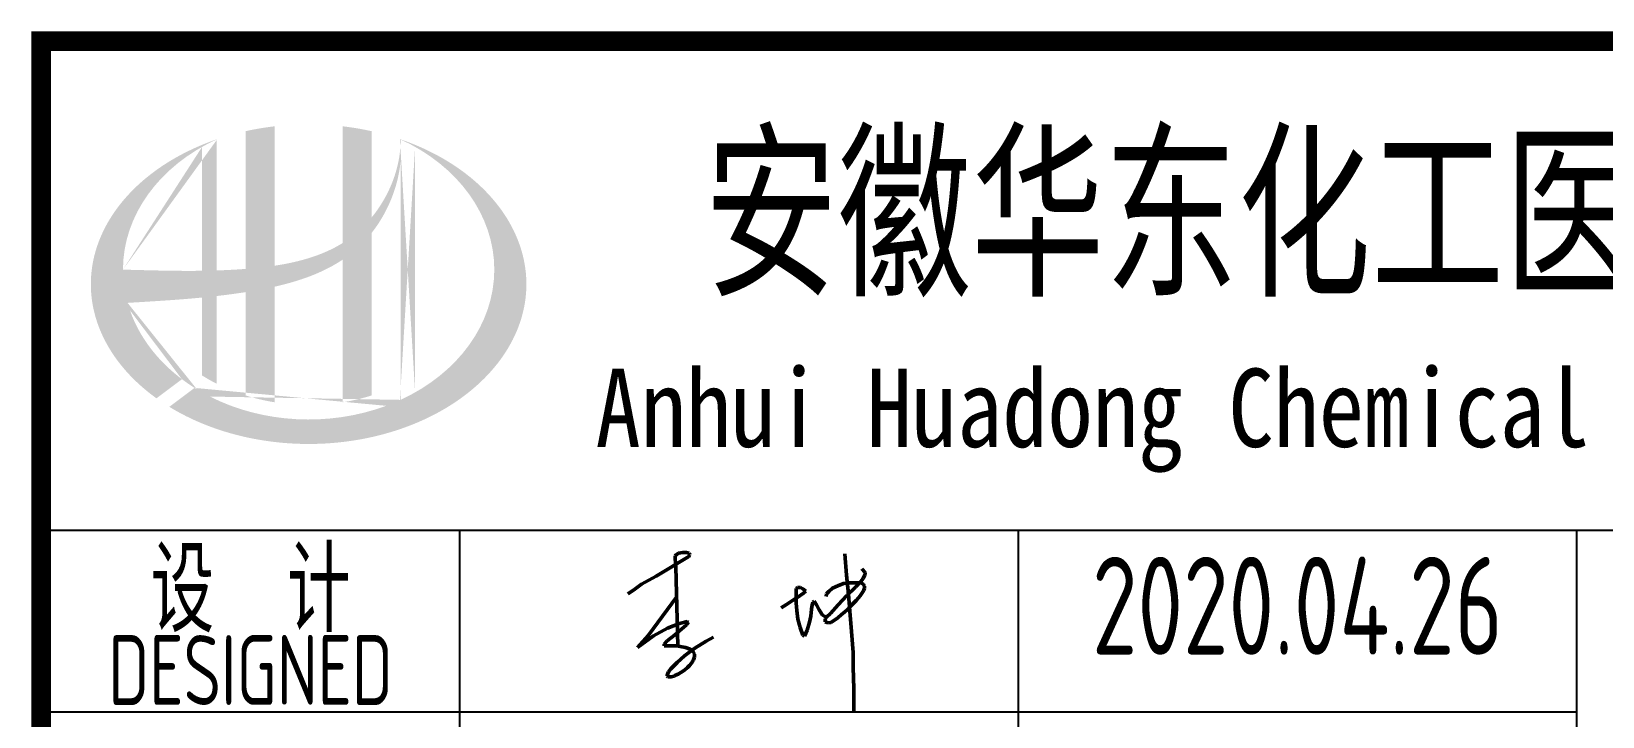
# Model space of a CAD drawing. Extents: x 1151645 to 1632247, y -116298 to 25377.
# Drawn here: x 1589221 to 1594848, y -96415 to -93963 of the extents above; entities that cross this region are included whole.
import ezdxf
from ezdxf.enums import TextEntityAlignment as Align

# ---------------------------------------------------------------- set-up
doc = ezdxf.new("R2010")
doc.units = 0
doc.header["$LTSCALE"] = 1000
doc.header["$MEASUREMENT"] = 0
doc.linetypes.add('2', pattern=[18.5, 12, -3, 0.5, -3])
doc.layers.get('0').update_dxf_attribs({"linetype": 'CONTINUOUS'})
doc.styles.add('AHD', font='sceie.shx', dxfattribs={"width": 0.7, "bigfont": 'sceic.shx'})
doc.styles.add('ECEC_TQ_S', font='')
doc.styles.add('sceie', font='sceie.shx', dxfattribs={"width": 0.7, "bigfont": 'sceic.shx'})
doc.styles.get('ECEC_TQ_S').set_extended_font_data('SimSun')

# ---------------------------------------------------------------- blocks, each defined once
blk = doc.blocks.new('qm')
at = {"lineweight": 50}
for p, q in [((-943370.6, -984436), (-943386.4, -984438.4)), ((-943358.3, -984436), (-943370.6, -984436)), ((-943347.6, -984439), (-943358.3, -984436)), ((-943465.8, -984521.4), (-943349.4, -984450.5)), ((-943396.1, -984445.4), (-943398.8, -984448.7)), ((-943398.8, -984448.7), (-943398.8, -984459)), ((-943398.8, -984459), (-943396.1, -984488.1)), ((-943386.4, -984438.4), (-943396.1, -984445.4)), ((-943396.1, -984488.1), (-943388.7, -984770.8)), ((-943349.4, -984450.5), (-943345.2, -984444.2)), ((-943345.2, -984444.2), (-943347.6, -984439)), ((-942790.9, -984440.7), (-942784.5, -984517.7)), ((-943547.1, -984570.6), (-943518.6, -984549.7)), ((-943518.6, -984549.7), (-943465.8, -984521.4)), ((-942815.2, -984555.8), (-942795.5, -984547)), ((-942795.5, -984547), (-942776.7, -984545.2)), ((-942784.5, -984517.7), (-942777.6, -984585.2)), ((-942776.7, -984545.2), (-942759.3, -984544.3)), ((-942759.3, -984544.3), (-942749.6, -984544.3)), ((-942752.8, -984559.9), (-942732.9, -984539.7)), ((-942749.6, -984544.3), (-942735.7, -984544.7)), ((-942735.7, -984544.7), (-942730, -984545.5)), ((-942732.9, -984539.7), (-942725.5, -984529.5)), ((-942718.3, -984507.7), (-942730.2, -984494.8)), ((-942730, -984545.5), (-942723.8, -984550.4)), ((-942725.5, -984529.5), (-942719.1, -984516.7)), ((-942723.8, -984550.4), (-942720.8, -984557)), ((-942719.1, -984516.7), (-942717.3, -984511)), ((-942717.3, -984511), (-942718.3, -984507.7)), ((-943568.4, -984584.4), (-943547.1, -984570.6)), ((-943393.3, -984596.7), (-943493.3, -984731.8)), ((-942978.2, -984608), (-942959.2, -984595.7)), ((-942960.5, -984562), (-942964.8, -984565.1)), ((-942964.8, -984565.1), (-942964.8, -984617.8)), ((-942950, -984562), (-942960.5, -984562)), ((-942959.2, -984595.7), (-942938.6, -984581.8)), ((-942941.4, -984566.4), (-942950, -984562)), ((-942930.9, -984574.6), (-942941.4, -984566.4)), ((-942938.6, -984581.8), (-942930.9, -984574.6)), ((-942857.2, -984594.1), (-942856.4, -984584.4)), ((-942856.4, -984584.4), (-942848.4, -984575.4)), ((-942848.4, -984575.4), (-942834.4, -984564.4)), ((-942834.4, -984564.4), (-942815.2, -984555.8)), ((-942814.3, -984623.8), (-942783, -984590.7)), ((-942783, -984590.7), (-942752.8, -984559.9)), ((-942777.6, -984585.2), (-942772.2, -984646.7)), ((-942742.2, -984598.4), (-942749.8, -984607.7)), ((-942736.3, -984591.1), (-942742.2, -984598.4)), ((-942730.4, -984584.2), (-942736.3, -984591.1)), ((-942725.6, -984577.1), (-942730.4, -984584.2)), ((-942722.2, -984570.7), (-942725.6, -984577.1)), ((-942719.7, -984563.8), (-942722.2, -984570.7)), ((-942720.8, -984557), (-942719.7, -984563.8)), ((-943018.8, -984634.4), (-942999.9, -984622.2)), ((-942999.9, -984622.2), (-942978.2, -984608)), ((-942964.8, -984617.8), (-942962.1, -984644.3)), ((-942962.1, -984644.3), (-942958.8, -984675)), ((-942912.2, -984664.1), (-942909.6, -984639.3)), ((-942909.6, -984639.3), (-942907.9, -984623.6)), ((-942907.9, -984623.6), (-942904.7, -984613.7)), ((-942904.7, -984613.7), (-942900.5, -984610.6)), ((-942900.5, -984610.6), (-942892.1, -984623.8)), ((-942892.1, -984623.8), (-942882.9, -984641.9)), ((-942882.9, -984641.9), (-942871.2, -984660.5)), ((-942871.2, -984660.5), (-942856.6, -984667.4)), ((-942855.7, -984666.2), (-942842.5, -984654.6)), ((-942842.5, -984654.6), (-942814.3, -984623.8)), ((-942802.7, -984658.6), (-942815.9, -984670.1)), ((-942792.4, -984649.6), (-942802.7, -984658.6)), ((-942781.5, -984639.7), (-942792.4, -984649.6)), ((-942772.3, -984630.7), (-942781.5, -984639.7)), ((-942761.4, -984620.1), (-942772.3, -984630.7)), ((-942772.2, -984646.7), (-942766.2, -984719.5)), ((-942749.8, -984607.7), (-942761.4, -984620.1)), ((-943476, -984734.3), (-943425.2, -984707.2)), ((-943425.2, -984707.2), (-943382.4, -984690.6)), ((-943357.6, -984694.6), (-943400.6, -984732)), ((-943382.4, -984690.6), (-943355, -984683.3)), ((-943350.7, -984686.1), (-943357.6, -984694.6)), ((-943355, -984683.3), (-943350.7, -984686.1)), ((-942958.8, -984675), (-942951.1, -984704.5)), ((-942951.1, -984704.5), (-942940.7, -984732.2)), ((-942935, -984735.3), (-942925, -984714.3)), ((-942925, -984714.3), (-942916.9, -984685.4)), ((-942916.9, -984685.4), (-942912.2, -984664.1)), ((-942860.9, -984673.9), (-942855.7, -984666.2)), ((-942860.9, -984684.9), (-942860.9, -984673.9)), ((-942850.6, -984688.5), (-942860.9, -984684.9)), ((-942840.3, -984686.5), (-942850.6, -984688.5)), ((-942827.9, -984678.2), (-942840.3, -984686.5)), ((-942815.9, -984670.1), (-942827.9, -984678.2)), ((-943493.3, -984731.8), (-943532.7, -984775.8)), ((-943532.7, -984775.8), (-943476, -984734.3)), ((-943426.7, -984752.5), (-943437.7, -984764.8)), ((-943437.7, -984764.8), (-943437.7, -984770)), ((-943437.7, -984770), (-943392.9, -984770)), ((-943400.6, -984732), (-943426.7, -984752.5)), ((-943392.9, -984770), (-943380.2, -984772.5)), ((-943380.2, -984772.5), (-943361.5, -984776)), ((-943328.1, -984779), (-943287.8, -984753.7)), ((-943287.8, -984753.7), (-943261.2, -984739.1)), ((-942940.7, -984732.2), (-942935, -984735.3)), ((-942766.2, -984719.5), (-942760.9, -984794)), ((-943413.6, -984852.5), (-943391, -984829.4)), ((-943391, -984829.4), (-943365.3, -984806.5)), ((-943365.3, -984806.5), (-943328.1, -984779)), ((-943361.5, -984776), (-943344.6, -984782.3)), ((-943344.6, -984782.3), (-943334.6, -984788.5)), ((-943333, -984820.9), (-943340.3, -984832.4)), ((-943334.6, -984788.5), (-943328.5, -984800.6)), ((-943328.5, -984809.7), (-943333, -984820.9)), ((-943328.5, -984800.6), (-943328.5, -984809.7)), ((-942760.9, -984794), (-942760.9, -984848.2)), ((-943427.9, -984878.6), (-943422.3, -984863.8)), ((-943424, -984881), (-943427.9, -984878.6)), ((-943412.8, -984881), (-943424, -984881)), ((-943422.3, -984863.8), (-943413.6, -984852.5)), ((-943401.6, -984879.3), (-943412.8, -984881)), ((-943397, -984875.8), (-943401.6, -984879.3)), ((-943387.2, -984871.2), (-943397, -984875.8)), ((-943377.6, -984865.5), (-943387.2, -984871.2)), ((-943364.9, -984856.8), (-943377.6, -984865.5)), ((-943354.6, -984848.2), (-943364.9, -984856.8)), ((-943347.5, -984841), (-943354.6, -984848.2)), ((-943340.3, -984832.4), (-943347.5, -984841)), ((-942760.9, -984848.2), (-942758, -984923.5)), ((-942758, -984923.5), (-942758, -985007.1))]:
    blk.add_line(p, q, dxfattribs=at)
at = {"style": 'sceie', "width": 0.8}
for p in [(-941169.6, -984626.3), (-941208.7, -985276.9), (-941182.6, -985940.5), (-941143.6, -986591.1), (-941130.5, -987189.7)]:
    blk.add_attdef('2020.04.26', text='', height=350, dxfattribs=at).set_placement(p, align=Align.MIDDLE)

msp = doc.modelspace()

# ---------------------------------------------------------------- hatches: boundary and pattern name
h = msp.add_hatch(color=256)
edge = h.paths.add_edge_path()
edge.add_spline(control_points=[(1590092.4, -94876.4), (1590098.5, -94875.1), (1590104.6, -94873.6), (1590153.7, -94861.8), (1590196.3, -94848.8), (1590271.3, -94817.6), (1590304.3, -94800.7), (1590335.1, -94780.1)], knot_values=[61.629012, 61.629012, 61.629012, 61.629012, 63.330431, 63.330431, 75.353634, 75.353634, 85.398649, 85.398649, 85.398649, 85.398649], degree=3, periodic=0)
edge.add_line((1590335.1, -94780.1), (1590335.1, -95290.3))
edge.add_spline(control_points=[(1590335.1, -95290.3), (1590352.3, -95287.6), (1590369.3, -95284.2), (1590404, -95276.2), (1590421.7, -95271.4), (1590439.1, -95265.9)], knot_values=[4.908456, 4.908456, 4.908456, 4.908456, 4.992821, 4.992821, 5.083034, 5.083034, 5.083034, 5.083034], degree=3, periodic=0)
edge.add_line((1590439.1, -95265.9), (1590439.1, -94684.5))
edge.add_spline(control_points=[(1590439.1, -94684.5), (1590447.8, -94673.5), (1590456, -94662.2), (1590482.1, -94622.5), (1590497.7, -94592.6), (1590527, -94519.8), (1590538.2, -94476), (1590542.9, -94430.7), (1590543, -94429.4), (1590543.1, -94428.1)], knot_values=[97.991744, 97.991744, 97.991744, 97.991744, 101.64219, 101.64219, 110.337975, 110.337975, 121.934322, 121.934322, 122.270691, 122.270691, 122.270691, 122.270691], degree=3, periodic=0)
edge.add_line((1590543.1, -94428.1), (1590543.1, -94357.7))
edge.add_spline(control_points=[(1590543.1, -94357.7), (1590543, -94365.3), (1590542.7, -94373), (1590542.1, -94380.7)], knot_values=[126.194075, 126.194075, 126.194075, 126.194075, 128.396762, 128.396762, 128.396762, 128.396762], degree=3, periodic=0)
edge.add_spline(control_points=[(1590542.1, -94380.7), (1590541.6, -94386.9), (1590541, -94393.1), (1590540.2, -94399.3)], knot_values=[124.417049, 124.417049, 124.417049, 124.417049, 126.194075, 126.194075, 126.194075, 126.194075], degree=3, periodic=0)
edge.add_spline(control_points=[(1590540.2, -94399.3), (1590539.1, -94408.5), (1590537.6, -94417.6), (1590535.8, -94426.7)], knot_values=[121.80529, 121.80529, 121.80529, 121.80529, 124.417049, 124.417049, 124.417049, 124.417049], degree=3, periodic=0)
edge.add_spline(control_points=[(1590535.8, -94426.7), (1590533.5, -94438.8), (1590530.5, -94451), (1590527, -94463)], knot_values=[118.31574, 118.31574, 118.31574, 118.31574, 121.80529, 121.80529, 121.80529, 121.80529], degree=3, periodic=0)
edge.add_spline(control_points=[(1590527, -94463), (1590523.5, -94475.1), (1590519.5, -94487.1), (1590514.9, -94499)], knot_values=[114.795988, 114.795988, 114.795988, 114.795988, 118.31574, 118.31574, 118.31574, 118.31574], degree=3, periodic=0)
edge.add_spline(control_points=[(1590514.9, -94499), (1590510.4, -94510.7), (1590505.5, -94522.2), (1590500, -94533.5)], knot_values=[111.329641, 111.329641, 111.329641, 111.329641, 114.795988, 114.795988, 114.795988, 114.795988], degree=3, periodic=0)
edge.add_spline(control_points=[(1590500, -94533.5), (1590494.5, -94545.1), (1590488.5, -94556.4), (1590482, -94567.5)], knot_values=[107.79529, 107.79529, 107.79529, 107.79529, 111.329641, 111.329641, 111.329641, 111.329641], degree=3, periodic=0)
edge.add_spline(control_points=[(1590482, -94567.5), (1590475.7, -94578.3), (1590469, -94588.9), (1590461.9, -94599.2)], knot_values=[104.343579, 104.343579, 104.343579, 104.343579, 107.79529, 107.79529, 107.79529, 107.79529], degree=3, periodic=0)
edge.add_spline(control_points=[(1590461.9, -94599.2), (1590454.7, -94609.5), (1590447.1, -94619.6), (1590439.1, -94629.3)], knot_values=[100.8507, 100.8507, 100.8507, 100.8507, 104.343579, 104.343579, 104.343579, 104.343579], degree=3, periodic=0)
edge.add_line((1590439.1, -94629.3), (1590439.1, -94320))
edge.add_spline(control_points=[(1590439.1, -94320), (1590405.1, -94312.4), (1590370.3, -94306.6), (1590335.1, -94302.5)], knot_values=[4.423999, 4.423999, 4.423999, 4.423999, 4.558741, 4.558741, 4.558741, 4.558741], degree=3, periodic=0)
edge.add_line((1590335.1, -94302.5), (1590335.1, -94720.6))
edge.add_spline(control_points=[(1590335.1, -94720.6), (1590263.2, -94765.2), (1590179, -94788.4), (1590092.4, -94801.4)], knot_values=[63.246215, 63.246215, 63.246215, 63.246215, 87.689124, 87.689124, 87.689124, 87.689124], degree=3, periodic=0)
edge.add_line((1590092.4, -94801.4), (1590092.4, -94302.5))
edge.add_spline(control_points=[(1590092.4, -94302.5), (1590057.3, -94306.6), (1590022.5, -94312.4), (1589988.4, -94320)], knot_values=[4.866038, 4.866038, 4.866038, 4.866038, 5.000777, 5.000777, 5.000777, 5.000777], degree=3, periodic=0)
edge.add_line((1589988.4, -94320), (1589988.4, -94812.8))
edge.add_spline(control_points=[(1589988.4, -94812.8), (1589986.8, -94813), (1589951.8, -94815.6), (1589917.2, -94817.4), (1589884.4, -94818.4)], knot_values=[43.657356, 43.657356, 43.657356, 43.657356, 44.134253, 53.497092, 53.497092, 53.497092, 53.497092], degree=3, periodic=0)
edge.add_line((1589884.4, -94818.4), (1589884.4, -94349.3))
edge.add_spline(control_points=[(1589884.4, -94349.3), (1589867.4, -94355.1), (1589850.7, -94361.4), (1589834.2, -94368.1)], knot_values=[5.14157, 5.14157, 5.14157, 5.14157, 5.212921, 5.212921, 5.212921, 5.212921], degree=3, periodic=0)
edge.add_spline(control_points=[(1589834.2, -94368.1), (1589827.3, -94371), (1589820.5, -94373.9), (1589788.3, -94388.1), (1589763.7, -94400.3), (1589740.2, -94413.5)], knot_values=[5.212921, 5.212921, 5.212921, 5.212921, 5.24296, 5.24296, 5.355623, 5.355623, 5.355623, 5.355623], degree=3, periodic=0)
edge.add_spline(control_points=[(1589740.2, -94413.5), (1589725.4, -94421.9), (1589710.9, -94430.6), (1589696.9, -94439.7)], knot_values=[5.355623, 5.355623, 5.355623, 5.355623, 5.426974, 5.426974, 5.426974, 5.426974], degree=3, periodic=0)
edge.add_spline(control_points=[(1589696.9, -94439.7), (1589689.5, -94444.5), (1589682.2, -94449.5), (1589668.7, -94458.9), (1589662.5, -94463.5), (1589656.4, -94468.1)], knot_values=[5.426974, 5.426974, 5.426974, 5.426974, 5.464765, 5.464765, 5.498325, 5.498325, 5.498325, 5.498325], degree=3, periodic=0)
edge.add_spline(control_points=[(1589656.4, -94468.1), (1589630.3, -94487.6), (1589606.2, -94508.5), (1589584.3, -94530.5)], knot_values=[5.498325, 5.498325, 5.498325, 5.498325, 5.641027, 5.641027, 5.641027, 5.641027], degree=3, periodic=0)
edge.add_spline(control_points=[(1589584.3, -94530.5), (1589577.3, -94537.5), (1589570.6, -94544.6), (1589550.1, -94567.2), (1589537.3, -94583), (1589525.5, -94599.2)], knot_values=[5.641027, 5.641027, 5.641027, 5.641027, 5.686569, 5.686569, 5.783729, 5.783729, 5.783729, 5.783729], degree=3, periodic=0)
edge.add_spline(control_points=[(1589525.5, -94599.2), (1589510.4, -94620), (1589497, -94641.4), (1589483.9, -94666.4), (1589482.3, -94669.5), (1589480.7, -94672.7)], knot_values=[5.783729, 5.783729, 5.783729, 5.783729, 5.908374, 5.908374, 5.92643, 5.92643, 5.92643, 5.92643], degree=3, periodic=0)
edge.add_spline(control_points=[(1589480.7, -94672.7), (1589468.3, -94697.8), (1589458.2, -94723.5), (1589450.7, -94749.4)], knot_values=[5.92643, 5.92643, 5.92643, 5.92643, 6.069132, 6.069132, 6.069132, 6.069132], degree=3, periodic=0)
edge.add_spline(control_points=[(1589450.7, -94749.4), (1589447.5, -94760.5), (1589444.7, -94771.7), (1589439.4, -94797.8), (1589437.1, -94812.9), (1589435.7, -94827.9)], knot_values=[6.069132, 6.069132, 6.069132, 6.069132, 6.130179, 6.130179, 6.211834, 6.211834, 6.211834, 6.211834], degree=3, periodic=0)
edge.add_spline(control_points=[(1589435.7, -94827.9), (1589434.4, -94841.1), (1589433.8, -94854.3), (1589433.8, -94867.5)], knot_values=[6.211834, 6.211834, 6.211834, 6.211834, 6.283185, 6.283185, 6.283185, 6.283185], degree=3, periodic=0)
edge.add_spline(control_points=[(1589433.8, -94867.5), (1589433.8, -94876.8), (1589434.1, -94886.1), (1589434.7, -94895.5)], knot_values=[6.283185, 6.283185, 6.283185, 6.283185, 6.333655, 6.333655, 6.333655, 6.333655], degree=3, periodic=0)
edge.add_spline(control_points=[(1589434.7, -94895.5), (1589436, -94914.1), (1589438.5, -94932.7), (1589442.3, -94951.2)], knot_values=[6.333655, 6.333655, 6.333655, 6.333655, 6.434594, 6.434594, 6.434594, 6.434594], degree=3, periodic=0)
edge.add_spline(control_points=[(1589442.3, -94951.2), (1589442.5, -94952.5), (1589442.8, -94953.7), (1589446.7, -94972.2), (1589451.5, -94989.4), (1589457.3, -95006.4)], knot_values=[6.434594, 6.434594, 6.434594, 6.434594, 6.441278, 6.441278, 6.535532, 6.535532, 6.535532, 6.535532], degree=3, periodic=0)
edge.add_spline(control_points=[(1589457.3, -95006.4), (1589463.6, -95024.6), (1589471.1, -95042.7), (1589479.8, -95060.4)], knot_values=[6.535532, 6.535532, 6.535532, 6.535532, 6.636471, 6.636471, 6.636471, 6.636471], degree=3, periodic=0)
edge.add_spline(control_points=[(1589479.8, -95060.4), (1589482, -95064.9), (1589484.3, -95069.4), (1589493.7, -95087), (1589501.4, -95100.1), (1589509.7, -95112.9)], knot_values=[6.636471, 6.636471, 6.636471, 6.636471, 6.661894, 6.661894, 6.73741, 6.73741, 6.73741, 6.73741], degree=3, periodic=0)
edge.add_spline(control_points=[(1589509.7, -95112.9), (1589520.9, -95130.1), (1589533.3, -95146.9), (1589546.8, -95163.2)], knot_values=[6.73741, 6.73741, 6.73741, 6.73741, 6.838349, 6.838349, 6.838349, 6.838349], degree=3, periodic=0)
edge.add_spline(control_points=[(1589546.8, -95163.2), (1589552.7, -95170.4), (1589558.9, -95177.5), (1589573.4, -95193.4), (1589581.9, -95202.3), (1589590.8, -95210.9)], knot_values=[6.838349, 6.838349, 6.838349, 6.838349, 6.88251, 6.88251, 6.939288, 6.939288, 6.939288, 6.939288], degree=3, periodic=0)
edge.add_spline(control_points=[(1589590.8, -95210.9), (1589606.6, -95226.3), (1589623.5, -95241.1), (1589641.4, -95255.3)], knot_values=[6.939288, 6.939288, 6.939288, 6.939288, 7.040227, 7.040227, 7.040227, 7.040227], degree=3, periodic=0)
edge.add_spline(control_points=[(1589641.4, -95255.3), (1589650.3, -95262.4), (1589659.5, -95269.3), (1589668.9, -95276.1)], knot_values=[7.040227, 7.040227, 7.040227, 7.040227, 7.090696, 7.090696, 7.090696, 7.090696], degree=3, periodic=0)
edge.add_line((1589668.9, -95276.1), (1589760.1, -95207.7))
edge.add_ellipse((1590213.8, -94815.5), major_axis=(665, 0), ratio=0.806676, start_angle=192.819, end_angle=226.9853, ccw=False)
edge.add_spline(control_points=[(1589565.3, -94934.5), (1589589.4, -94933), (1589613.4, -94931.6), (1589702.1, -94926.1), (1589766.9, -94921.7), (1589832.4, -94915.4)], knot_values=[11.398263, 11.398263, 11.398263, 11.398263, 18.40729, 18.40729, 37.18094, 37.18094, 37.18094, 37.18094], degree=3, periodic=0)
edge.add_line((1589832.4, -94915.4), (1589832.4, -95194.5))
edge.add_spline(control_points=[(1589832.4, -95194.5), (1589836, -95196.7), (1589839.6, -95198.9), (1589856.5, -95209.1), (1589870.3, -95216.7), (1589884.4, -95223.8)], knot_values=[4.049945, 4.049945, 4.049945, 4.049945, 4.072021, 4.072021, 4.153257, 4.153257, 4.153257, 4.153257], degree=3, periodic=0)
edge.add_line((1589884.4, -95223.8), (1589884.4, -94910))
edge.add_spline(control_points=[(1589884.4, -94910), (1589916.6, -94906.3), (1589949, -94902.1), (1589983.9, -94896.7), (1589986.2, -94896.3), (1589988.4, -94896)], knot_values=[42.135009, 42.135009, 42.135009, 42.135009, 51.307228, 51.307228, 51.948574, 51.948574, 51.948574, 51.948574], degree=3, periodic=0)
edge.add_line((1589988.4, -94896), (1589988.4, -95265.9))
edge.add_spline(control_points=[(1589988.4, -95265.9), (1590022.1, -95276.4), (1590056.9, -95284.6), (1590092.4, -95290.3)], knot_values=[4.34174, 4.34174, 4.34174, 4.34174, 4.516316, 4.516316, 4.516316, 4.516316], degree=3, periodic=0)
edge.add_line((1590092.4, -95290.3), (1590092.4, -94876.4))
edge = h.paths.add_edge_path(flags=16)
edge.add_ellipse((1590213.8, -94815.5), major_axis=(665, 0), ratio=0.806676, start_angle=124.9875, end_angle=179.999, ccw=False)
edge.add_line((1589832.4, -94376), (1589832.4, -94819.6))
edge.add_spline(control_points=[(1589832.4, -94819.6), (1589737.1, -94820.9), (1589643.1, -94817.9), (1589548.7, -94815.5)], knot_values=[11.27373, 11.27373, 11.27373, 11.27373, 38.687513, 38.687513, 38.687513, 38.687513], degree=3, periodic=0)
edge = h.paths.add_edge_path()
edge.add_spline(control_points=[(1589714.9, -95306.6), (1589746, -95325.6), (1589779.1, -95342.9), (1589863.8, -95380.1), (1589917, -95398), (1590027.8, -95424.5), (1590085.2, -95433.2), (1590201.4, -95441), (1590260, -95440.1), (1590375.6, -95428.6), (1590432.5, -95418.1), (1590541.5, -95388), (1590593.6, -95368.5), (1590690.6, -95321.6), (1590735.3, -95294.3), (1590815.3, -95233.3), (1590850.5, -95199.7), (1590909.8, -95128.3), (1590933.9, -95090.4), (1590970.3, -95012.3), (1590982.6, -94972), (1590995.1, -94890.8), (1590995.4, -94849.9), (1590983.9, -94768.4), (1590972.1, -94727.9), (1590936.5, -94649.2), (1590912.7, -94610.9), (1590853.9, -94538.8), (1590818.9, -94504.8), (1590739.1, -94443.2), (1590694.3, -94415.5), (1590613.1, -94375.7), (1590578.8, -94361.5), (1590543.1, -94349.3)], knot_values=[0.886421, 0.886421, 0.886421, 0.886421, 1.040557, 1.040557, 1.261172, 1.261172, 1.481788, 1.481788, 1.702404, 1.702404, 1.92302, 1.92302, 2.143636, 2.143636, 2.364252, 2.364252, 2.584868, 2.584868, 2.805484, 2.805484, 3.026099, 3.026099, 3.246715, 3.246715, 3.46852, 3.46852, 3.690325, 3.690325, 3.91213, 3.91213, 4.133935, 4.133935, 4.283209, 4.283209, 4.283209, 4.283209], degree=3, periodic=0)
edge.add_line((1590543.1, -94349.3), (1590543.1, -94349.3))
edge.add_spline(control_points=[(1590543.1, -94349.4), (1590543.1, -94352.2), (1590543.1, -94354.9), (1590543.1, -94357.7)], knot_values=[128.396762, 128.396762, 128.396762, 128.396762, 129.192193, 129.192193, 129.192193, 129.192193], degree=3, periodic=0)
edge.add_line((1590543.1, -94357.7), (1590543.1, -95281.6))
edge.add_ellipse((1590213.8, -94815.5), major_axis=(665, 0), ratio=0.806676, start_angle=232.1054, end_angle=299.6833, ccw=False)
edge.add_line((1589805.3, -95238.8), (1589714.9, -95306.6))
edge = h.paths.add_edge_path(flags=16)
edge.add_ellipse((1590213.8, -94815.5), major_axis=(665, 0), ratio=0.806676, start_angle=304.9875, end_angle=415.0121, ccw=False)
edge.add_line((1590595.1, -95255), (1590595.1, -94376))
h = msp.add_hatch(color=256)
edge = h.paths.add_edge_path()
edge.add_spline(control_points=[(1590092.4, -94876.4), (1590098.5, -94875.1), (1590104.6, -94873.6), (1590153.7, -94861.8), (1590196.3, -94848.8), (1590271.3, -94817.6), (1590304.3, -94800.7), (1590335.1, -94780.1)], knot_values=[61.629012, 61.629012, 61.629012, 61.629012, 63.330431, 63.330431, 75.353634, 75.353634, 85.398649, 85.398649, 85.398649, 85.398649], degree=3, periodic=0)
edge.add_line((1590335.1, -94780.1), (1590335.1, -95290.3))
edge.add_spline(control_points=[(1590335.1, -95290.3), (1590352.3, -95287.6), (1590369.3, -95284.2), (1590404, -95276.2), (1590421.7, -95271.4), (1590439.1, -95265.9)], knot_values=[4.908456, 4.908456, 4.908456, 4.908456, 4.992821, 4.992821, 5.083034, 5.083034, 5.083034, 5.083034], degree=3, periodic=0)
edge.add_line((1590439.1, -95265.9), (1590439.1, -94684.5))
edge.add_spline(control_points=[(1590439.1, -94684.5), (1590447.8, -94673.5), (1590456, -94662.2), (1590482.1, -94622.5), (1590497.7, -94592.6), (1590527, -94519.8), (1590538.2, -94476), (1590542.9, -94430.7), (1590543, -94429.4), (1590543.1, -94428.1)], knot_values=[97.991744, 97.991744, 97.991744, 97.991744, 101.64219, 101.64219, 110.337975, 110.337975, 121.934322, 121.934322, 122.270691, 122.270691, 122.270691, 122.270691], degree=3, periodic=0)
edge.add_line((1590543.1, -94428.1), (1590543.1, -94357.7))
edge.add_spline(control_points=[(1590543.1, -94357.7), (1590543, -94365.3), (1590542.7, -94373), (1590542.1, -94380.7)], knot_values=[126.194075, 126.194075, 126.194075, 126.194075, 128.396762, 128.396762, 128.396762, 128.396762], degree=3, periodic=0)
edge.add_spline(control_points=[(1590542.1, -94380.7), (1590541.6, -94386.9), (1590541, -94393.1), (1590540.2, -94399.3)], knot_values=[124.417049, 124.417049, 124.417049, 124.417049, 126.194075, 126.194075, 126.194075, 126.194075], degree=3, periodic=0)
edge.add_spline(control_points=[(1590540.2, -94399.3), (1590539.1, -94408.5), (1590537.6, -94417.6), (1590535.8, -94426.7)], knot_values=[121.80529, 121.80529, 121.80529, 121.80529, 124.417049, 124.417049, 124.417049, 124.417049], degree=3, periodic=0)
edge.add_spline(control_points=[(1590535.8, -94426.7), (1590533.5, -94438.8), (1590530.5, -94451), (1590527, -94463)], knot_values=[118.31574, 118.31574, 118.31574, 118.31574, 121.80529, 121.80529, 121.80529, 121.80529], degree=3, periodic=0)
edge.add_spline(control_points=[(1590527, -94463), (1590523.5, -94475.1), (1590519.5, -94487.1), (1590514.9, -94499)], knot_values=[114.795988, 114.795988, 114.795988, 114.795988, 118.31574, 118.31574, 118.31574, 118.31574], degree=3, periodic=0)
edge.add_spline(control_points=[(1590514.9, -94499), (1590510.4, -94510.7), (1590505.5, -94522.2), (1590500, -94533.5)], knot_values=[111.329641, 111.329641, 111.329641, 111.329641, 114.795988, 114.795988, 114.795988, 114.795988], degree=3, periodic=0)
edge.add_spline(control_points=[(1590500, -94533.5), (1590494.5, -94545.1), (1590488.5, -94556.4), (1590482, -94567.5)], knot_values=[107.79529, 107.79529, 107.79529, 107.79529, 111.329641, 111.329641, 111.329641, 111.329641], degree=3, periodic=0)
edge.add_spline(control_points=[(1590482, -94567.5), (1590475.7, -94578.3), (1590469, -94588.9), (1590461.9, -94599.2)], knot_values=[104.343579, 104.343579, 104.343579, 104.343579, 107.79529, 107.79529, 107.79529, 107.79529], degree=3, periodic=0)
edge.add_spline(control_points=[(1590461.9, -94599.2), (1590454.7, -94609.5), (1590447.1, -94619.6), (1590439.1, -94629.3)], knot_values=[100.8507, 100.8507, 100.8507, 100.8507, 104.343579, 104.343579, 104.343579, 104.343579], degree=3, periodic=0)
edge.add_line((1590439.1, -94629.3), (1590439.1, -94320))
edge.add_spline(control_points=[(1590439.1, -94320), (1590405.1, -94312.4), (1590370.3, -94306.6), (1590335.1, -94302.5)], knot_values=[4.423999, 4.423999, 4.423999, 4.423999, 4.558741, 4.558741, 4.558741, 4.558741], degree=3, periodic=0)
edge.add_line((1590335.1, -94302.5), (1590335.1, -94720.6))
edge.add_spline(control_points=[(1590335.1, -94720.6), (1590263.2, -94765.2), (1590179, -94788.4), (1590092.4, -94801.4)], knot_values=[63.246215, 63.246215, 63.246215, 63.246215, 87.689124, 87.689124, 87.689124, 87.689124], degree=3, periodic=0)
edge.add_line((1590092.4, -94801.4), (1590092.4, -94302.5))
edge.add_spline(control_points=[(1590092.4, -94302.5), (1590057.3, -94306.6), (1590022.5, -94312.4), (1589988.4, -94320)], knot_values=[4.866038, 4.866038, 4.866038, 4.866038, 5.000777, 5.000777, 5.000777, 5.000777], degree=3, periodic=0)
edge.add_line((1589988.4, -94320), (1589988.4, -94812.8))
edge.add_spline(control_points=[(1589988.4, -94812.8), (1589986.8, -94813), (1589951.8, -94815.6), (1589917.2, -94817.4), (1589884.4, -94818.4)], knot_values=[43.657356, 43.657356, 43.657356, 43.657356, 44.134253, 53.497092, 53.497092, 53.497092, 53.497092], degree=3, periodic=0)
edge.add_line((1589884.4, -94818.4), (1589884.4, -94349.3))
edge.add_spline(control_points=[(1589884.4, -94349.3), (1589867.4, -94355.1), (1589850.7, -94361.4), (1589834.2, -94368.1)], knot_values=[5.14157, 5.14157, 5.14157, 5.14157, 5.212921, 5.212921, 5.212921, 5.212921], degree=3, periodic=0)
edge.add_spline(control_points=[(1589834.2, -94368.1), (1589827.3, -94371), (1589820.5, -94373.9), (1589788.3, -94388.1), (1589763.7, -94400.3), (1589740.2, -94413.5)], knot_values=[5.212921, 5.212921, 5.212921, 5.212921, 5.24296, 5.24296, 5.355623, 5.355623, 5.355623, 5.355623], degree=3, periodic=0)
edge.add_spline(control_points=[(1589740.2, -94413.5), (1589725.4, -94421.9), (1589710.9, -94430.6), (1589696.9, -94439.7)], knot_values=[5.355623, 5.355623, 5.355623, 5.355623, 5.426974, 5.426974, 5.426974, 5.426974], degree=3, periodic=0)
edge.add_spline(control_points=[(1589696.9, -94439.7), (1589689.5, -94444.5), (1589682.2, -94449.5), (1589668.7, -94458.9), (1589662.5, -94463.5), (1589656.4, -94468.1)], knot_values=[5.426974, 5.426974, 5.426974, 5.426974, 5.464765, 5.464765, 5.498325, 5.498325, 5.498325, 5.498325], degree=3, periodic=0)
edge.add_spline(control_points=[(1589656.4, -94468.1), (1589630.3, -94487.6), (1589606.2, -94508.5), (1589584.3, -94530.5)], knot_values=[5.498325, 5.498325, 5.498325, 5.498325, 5.641027, 5.641027, 5.641027, 5.641027], degree=3, periodic=0)
edge.add_spline(control_points=[(1589584.3, -94530.5), (1589577.3, -94537.5), (1589570.6, -94544.6), (1589550.1, -94567.2), (1589537.3, -94583), (1589525.5, -94599.2)], knot_values=[5.641027, 5.641027, 5.641027, 5.641027, 5.686569, 5.686569, 5.783729, 5.783729, 5.783729, 5.783729], degree=3, periodic=0)
edge.add_spline(control_points=[(1589525.5, -94599.2), (1589510.4, -94620), (1589497, -94641.4), (1589483.9, -94666.4), (1589482.3, -94669.5), (1589480.7, -94672.7)], knot_values=[5.783729, 5.783729, 5.783729, 5.783729, 5.908374, 5.908374, 5.92643, 5.92643, 5.92643, 5.92643], degree=3, periodic=0)
edge.add_spline(control_points=[(1589480.7, -94672.7), (1589468.3, -94697.8), (1589458.2, -94723.5), (1589450.7, -94749.4)], knot_values=[5.92643, 5.92643, 5.92643, 5.92643, 6.069132, 6.069132, 6.069132, 6.069132], degree=3, periodic=0)
edge.add_spline(control_points=[(1589450.7, -94749.4), (1589447.5, -94760.5), (1589444.7, -94771.7), (1589439.4, -94797.8), (1589437.1, -94812.9), (1589435.7, -94827.9)], knot_values=[6.069132, 6.069132, 6.069132, 6.069132, 6.130179, 6.130179, 6.211834, 6.211834, 6.211834, 6.211834], degree=3, periodic=0)
edge.add_spline(control_points=[(1589435.7, -94827.9), (1589434.4, -94841.1), (1589433.8, -94854.3), (1589433.8, -94867.5)], knot_values=[6.211834, 6.211834, 6.211834, 6.211834, 6.283185, 6.283185, 6.283185, 6.283185], degree=3, periodic=0)
edge.add_spline(control_points=[(1589433.8, -94867.5), (1589433.8, -94876.8), (1589434.1, -94886.1), (1589434.7, -94895.5)], knot_values=[6.283185, 6.283185, 6.283185, 6.283185, 6.333655, 6.333655, 6.333655, 6.333655], degree=3, periodic=0)
edge.add_spline(control_points=[(1589434.7, -94895.5), (1589436, -94914.1), (1589438.5, -94932.7), (1589442.3, -94951.2)], knot_values=[6.333655, 6.333655, 6.333655, 6.333655, 6.434594, 6.434594, 6.434594, 6.434594], degree=3, periodic=0)
edge.add_spline(control_points=[(1589442.3, -94951.2), (1589442.5, -94952.5), (1589442.8, -94953.7), (1589446.7, -94972.2), (1589451.5, -94989.4), (1589457.3, -95006.4)], knot_values=[6.434594, 6.434594, 6.434594, 6.434594, 6.441278, 6.441278, 6.535532, 6.535532, 6.535532, 6.535532], degree=3, periodic=0)
edge.add_spline(control_points=[(1589457.3, -95006.4), (1589463.6, -95024.6), (1589471.1, -95042.7), (1589479.8, -95060.4)], knot_values=[6.535532, 6.535532, 6.535532, 6.535532, 6.636471, 6.636471, 6.636471, 6.636471], degree=3, periodic=0)
edge.add_spline(control_points=[(1589479.8, -95060.4), (1589482, -95064.9), (1589484.3, -95069.4), (1589493.7, -95087), (1589501.4, -95100.1), (1589509.7, -95112.9)], knot_values=[6.636471, 6.636471, 6.636471, 6.636471, 6.661894, 6.661894, 6.73741, 6.73741, 6.73741, 6.73741], degree=3, periodic=0)
edge.add_spline(control_points=[(1589509.7, -95112.9), (1589520.9, -95130.1), (1589533.3, -95146.9), (1589546.8, -95163.2)], knot_values=[6.73741, 6.73741, 6.73741, 6.73741, 6.838349, 6.838349, 6.838349, 6.838349], degree=3, periodic=0)
edge.add_spline(control_points=[(1589546.8, -95163.2), (1589552.7, -95170.4), (1589558.9, -95177.5), (1589573.4, -95193.4), (1589581.9, -95202.3), (1589590.8, -95210.9)], knot_values=[6.838349, 6.838349, 6.838349, 6.838349, 6.88251, 6.88251, 6.939288, 6.939288, 6.939288, 6.939288], degree=3, periodic=0)
edge.add_spline(control_points=[(1589590.8, -95210.9), (1589606.6, -95226.3), (1589623.5, -95241.1), (1589641.4, -95255.3)], knot_values=[6.939288, 6.939288, 6.939288, 6.939288, 7.040227, 7.040227, 7.040227, 7.040227], degree=3, periodic=0)
edge.add_spline(control_points=[(1589641.4, -95255.3), (1589650.3, -95262.4), (1589659.5, -95269.3), (1589668.9, -95276.1)], knot_values=[7.040227, 7.040227, 7.040227, 7.040227, 7.090696, 7.090696, 7.090696, 7.090696], degree=3, periodic=0)
edge.add_line((1589668.9, -95276.1), (1589760.1, -95207.7))
edge.add_ellipse((1590213.8, -94815.5), major_axis=(665, 0), ratio=0.806676, start_angle=192.819, end_angle=226.9853, ccw=False)
edge.add_spline(control_points=[(1589565.3, -94934.5), (1589589.4, -94933), (1589613.4, -94931.6), (1589702.1, -94926.1), (1589766.9, -94921.7), (1589832.4, -94915.4)], knot_values=[11.398263, 11.398263, 11.398263, 11.398263, 18.40729, 18.40729, 37.18094, 37.18094, 37.18094, 37.18094], degree=3, periodic=0)
edge.add_line((1589832.4, -94915.4), (1589832.4, -95194.5))
edge.add_spline(control_points=[(1589832.4, -95194.5), (1589836, -95196.7), (1589839.6, -95198.9), (1589856.5, -95209.1), (1589870.3, -95216.7), (1589884.4, -95223.8)], knot_values=[4.049945, 4.049945, 4.049945, 4.049945, 4.072021, 4.072021, 4.153257, 4.153257, 4.153257, 4.153257], degree=3, periodic=0)
edge.add_line((1589884.4, -95223.8), (1589884.4, -94910))
edge.add_spline(control_points=[(1589884.4, -94910), (1589916.6, -94906.3), (1589949, -94902.1), (1589983.9, -94896.7), (1589986.2, -94896.3), (1589988.4, -94896)], knot_values=[42.135009, 42.135009, 42.135009, 42.135009, 51.307228, 51.307228, 51.948574, 51.948574, 51.948574, 51.948574], degree=3, periodic=0)
edge.add_line((1589988.4, -94896), (1589988.4, -95265.9))
edge.add_spline(control_points=[(1589988.4, -95265.9), (1590022.1, -95276.4), (1590056.9, -95284.6), (1590092.4, -95290.3)], knot_values=[4.34174, 4.34174, 4.34174, 4.34174, 4.516316, 4.516316, 4.516316, 4.516316], degree=3, periodic=0)
edge.add_line((1590092.4, -95290.3), (1590092.4, -94876.4))
edge = h.paths.add_edge_path(flags=16)
edge.add_ellipse((1590213.8, -94815.5), major_axis=(665, 0), ratio=0.806676, start_angle=124.9875, end_angle=179.999, ccw=False)
edge.add_line((1589832.4, -94376), (1589832.4, -94819.6))
edge.add_spline(control_points=[(1589832.4, -94819.6), (1589737.1, -94820.9), (1589643.1, -94817.9), (1589548.7, -94815.5)], knot_values=[11.27373, 11.27373, 11.27373, 11.27373, 38.687513, 38.687513, 38.687513, 38.687513], degree=3, periodic=0)
edge = h.paths.add_edge_path()
edge.add_spline(control_points=[(1589714.9, -95306.6), (1589746, -95325.6), (1589779.1, -95342.9), (1589863.8, -95380.1), (1589917, -95398), (1590027.8, -95424.5), (1590085.2, -95433.2), (1590201.4, -95441), (1590260, -95440.1), (1590375.6, -95428.6), (1590432.5, -95418.1), (1590541.5, -95388), (1590593.6, -95368.5), (1590690.6, -95321.6), (1590735.3, -95294.3), (1590815.3, -95233.3), (1590850.5, -95199.7), (1590909.8, -95128.3), (1590933.9, -95090.4), (1590970.3, -95012.3), (1590982.6, -94972), (1590995.1, -94890.8), (1590995.4, -94849.9), (1590983.9, -94768.4), (1590972.1, -94727.9), (1590936.5, -94649.2), (1590912.7, -94610.9), (1590853.9, -94538.8), (1590818.9, -94504.8), (1590739.1, -94443.2), (1590694.3, -94415.5), (1590613.1, -94375.7), (1590578.8, -94361.5), (1590543.1, -94349.3)], knot_values=[0.886421, 0.886421, 0.886421, 0.886421, 1.040557, 1.040557, 1.261172, 1.261172, 1.481788, 1.481788, 1.702404, 1.702404, 1.92302, 1.92302, 2.143636, 2.143636, 2.364252, 2.364252, 2.584868, 2.584868, 2.805484, 2.805484, 3.026099, 3.026099, 3.246715, 3.246715, 3.46852, 3.46852, 3.690325, 3.690325, 3.91213, 3.91213, 4.133935, 4.133935, 4.283209, 4.283209, 4.283209, 4.283209], degree=3, periodic=0)
edge.add_line((1590543.1, -94349.3), (1590543.1, -94349.3))
edge.add_spline(control_points=[(1590543.1, -94349.4), (1590543.1, -94352.2), (1590543.1, -94354.9), (1590543.1, -94357.7)], knot_values=[128.396762, 128.396762, 128.396762, 128.396762, 129.192193, 129.192193, 129.192193, 129.192193], degree=3, periodic=0)
edge.add_line((1590543.1, -94357.7), (1590543.1, -95281.6))
edge.add_ellipse((1590213.8, -94815.5), major_axis=(665, 0), ratio=0.806676, start_angle=232.1054, end_angle=299.6833, ccw=False)
edge.add_line((1589805.3, -95238.8), (1589714.9, -95306.6))
edge = h.paths.add_edge_path(flags=16)
edge.add_ellipse((1590213.8, -94815.5), major_axis=(665, 0), ratio=0.806676, start_angle=304.9875, end_angle=415.0121, ccw=False)
edge.add_line((1590595.1, -95255), (1590595.1, -94376))

# ---------------------------------------------------------------- linework, layer by layer
for p, q in [((1589255.9, -95748.1), (1607255.9, -95748.1)), ((1590755.9, -98998.1), (1590755.9, -95748.1)), ((1592755.9, -98998.1), (1592755.9, -95748.1)), ((1594755.9, -98998.1), (1594755.9, -95748.1)), ((1589255.9, -96398.1), (1594755.9, -96398.1))]:
    msp.add_line(p, q)
at = {"const_width": 70}
msp.add_lwpolyline([(1589255.9, -93998.1), (1589255.9, -99998.1)], dxfattribs=at)
msp.add_lwpolyline([(1607255.9, -93998.1, 70, 70, 0), (1589255.9, -93998.1, 70, 70, 0), (1589255.9, -99998.1, 0, 0, 0)], format="xyseb")

# ---------------------------------------------------------------- block references
at = {"color": 4, "linetype": '2'}
ref = msp.add_blockref('qm', (2534924.9, 888608.4), dxfattribs=at)
ref.add_attrib('2020.04.26', '2020.04.26', dxfattribs={"height": 350, "style": 'sceie', "width": 0.8}).set_placement((1593755.3, -96017.9), align=Align.MIDDLE)

# ---------------------------------------------------------------- texts
for s, height, style, width, p in [('安徽华东化工医药工程有限责任公司', 500, 'ECEC_TQ_S', 0.7, (1595450.8, -94598.1)), ('安徽华东化工医药工程有限责任公司', 500, 'ECEC_TQ_S', 0.7, (1595450.8, -94598.1)), ('Anhui Huadong Chemical & Medical Engineering Co.,Ltd', 280, 'ECEC_TQ_S', 0.85, (1595450.8, -95348.1)), ('Anhui Huadong Chemical & Medical Engineering Co.,Ltd', 280, 'ECEC_TQ_S', 0.85, (1595450.8, -95348.1)), ('设  计', 300, 'AHD', 0.8, (1590005.9, -95948.1)), ('设  计', 300, 'AHD', 0.8, (1590005.9, -95948.1)), ('DESIGNED', 250, 'AHD', 0.8, (1590005.9, -96248.1)), ('DESIGNED', 250, 'AHD', 0.8, (1590005.9, -96248.1))]:
    msp.add_text(s, height=height, dxfattribs=dict(style=style, width=width)).set_placement(p, align=Align.MIDDLE)

doc.saveas('drawing.dxf')
